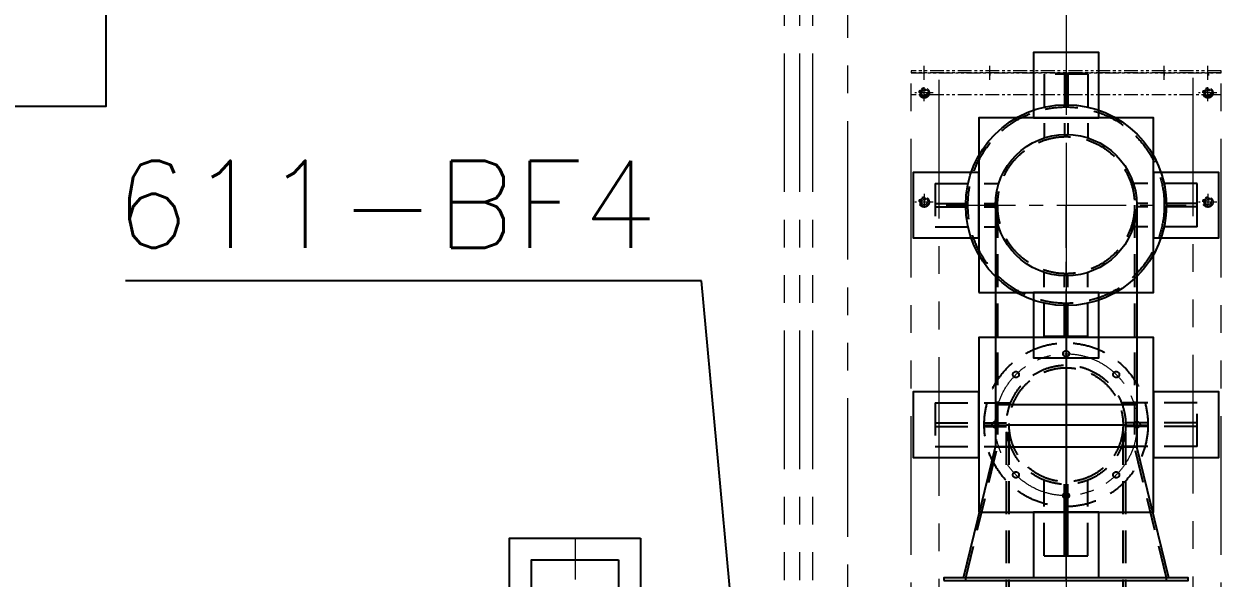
# Model space of a CAD drawing. Header units: millimetres. Extents: x -243837 to -5443, y 40 to 285140.
# Drawn here: x -145463 to -141349, y 20822 to 22726 of the extents above; entities that cross this region are included whole.
import ezdxf
from ezdxf.enums import TextEntityAlignment as Align

# ---------------------------------------------------------------- set-up
doc = ezdxf.new("R2010")
doc.units = ezdxf.units.MM
for name, pattern in [('CENTER', [50.8, 31.75, -6.35, 6.35, -6.35]), ('HIDDEN', [0.375, 0.25, -0.125]), ('PHANTOM', [63.5, 31.75, -6.35, 6.35, -6.35, 6.35, -6.35])]:
    doc.linetypes.add(name, pattern=pattern)
doc.layers.add('0-45-GRID MARKS', color=6, linetype='Continuous')
doc.layers.add('DWG', color=7, linetype='Continuous')
for name, color, linetype, lineweight in [('CEN', 1, 'CENTER', 9), ('PHANTAM', 21, 'PHANTOM', 0), ('R-OBJECT', 2, 'Continuous', 20)]:
    doc.layers.add(name, color=color, linetype=linetype, lineweight=lineweight)
doc.styles.add('KA', font='romans.shx', dxfattribs={"width": 0.7})
doc.styles.add('ROMANS_BIG', font='romans.shx', dxfattribs={"width": 0.85, "bigfont": 'bigfont.shx'})
doc.dimstyles.new('100', dxfattribs={"dimscale": 75, "dimtxt": 3, "dimasz": 2.5, "dimexe": 1, "dimexo": 1.5, "dimgap": 1.5, "dimtad": 1, "dimdec": 0, "dimdsep": 46, "dimtxsty": 'ROMANS_BIG', "dimcen": 4, "dimdle": 2, "dimclrd": 1, "dimclre": 1, "dimclrt": 4, "dimadec": 1, "dimazin": 2, "dimtfac": 1, "dimtdec": 0, "dimtmove": 0, "dimatfit": 2, "dimfxl": 1, "dimtfill": 1, "dimarcsym": 0})

# ---------------------------------------------------------------- blocks, each defined once
blk = doc.blocks.new('A$C007C4DB9')
at = {"layer": 'CEN', "color": 8, "ltscale": 3}
blk.add_line((688.2, 1923.6), (688.2, 8.6), dxfattribs=at)
at = {"layer": 'DWG', "color": 8, "ltscale": 0.5}
blk.add_lwpolyline([(838.2, 1923.6), (838.2, 1623.6), (538.2, 1623.6), (538.2, 1923.6)], close=True, dxfattribs=at)
at = {"layer": 'DWG', "ltscale": 0.5}
blk.add_lwpolyline([(788.2, 1873.6), (788.2, 1673.6), (588.2, 1673.6), (588.2, 1873.6)], close=True, dxfattribs=at)
blk = doc.blocks.new('A$C4B0E0C6E')
at = {"layer": 'PHANTAM', "color": 1, "ltscale": 10}
blk.add_line((1805, 7639, 9.7), (1805, 83.7, 9.6), dxfattribs=at)
at = {"layer": 'PHANTAM', "color": 8, "ltscale": 10}
for p, q in [((1160, 1303.1, 11.3), (1160, 7623, 16)), ((1195, 1303.1, 11.3), (1195, 7623, 16)), ((1225, 1303.1, 11.3), (1225, 7623, 16)), ((1305, 513.1, 176.2), (1305, 7623, 182.6)), ((1450, 2377.2, 8484.2), (1450, 4756, 6262.4)), ((1514, 1877.4, 3444.8), (1514, 4756, -2787.2)), ((2096, 1882.4, 3338.6), (2096, 4756, -2892.9)), ((2160, 2377.2, 6950.1), (2160, 4756, 4517.3))]:
    blk.add_line(p, q, dxfattribs=at)
at = {"layer": 'PHANTAM', "color": 8}
for p, q in [((1480, 4735, 4821.1), (1480, 4772, 4821.1)), ((1630, 4735, 4821.1), (1630, 4772, 4821.1)), ((1730, 4735, 4821.1), (1730, 4772, 4821.1)), ((1880, 4735, 4821.1), (1880, 4772, 4821.1)), ((2030, 4735, 4821.1), (2030, 4772, 4821.1)), ((2130, 4735, 4821.1), (2130, 4772, 4821.1)), ((2160, 4756, 4559.6), (1450, 4756, 4008.3)), ((2160, 4756, 4835.2), (1450, 4756, 4835.2)), ((1450, 4756, 4835.2), (1450, 4751, 4835.2)), ((2160, 4751, 4559.6), (1450, 4751, 4008.3)), ((1450, 4751, 4835.2), (2160, 4751, 4835.2)), ((1479, 4751, 4821.1), (1479, 4745, 4821.1)), ((1630, 4751, 4821.1), (1630, 4745, 4821.1)), ((1730, 4751, 4821.1), (1730, 4745, 4821.1)), ((1880, 4751, 4821.1), (1880, 4745, 4821.1)), ((2030, 4751, 4821.1), (2030, 4745, 4821.1)), ((2131, 4751, 4821.1), (2131, 4745, 4821.1)), ((2160, 4751, 4835.2), (2160, 4756, 4835.2)), ((1480, 4686.1, 4008.3), (1480, 4721.9, 4008.3)), ((2130, 4686.1, 4008.3), (2130, 4721.9, 4008.3)), ((2160, 4701, 4008.3), (1450, 4701, 4008.3)), ((1500.6, 4704.9, 4008.3), (1458.6, 4704.9, 4008.3)), ((1480, 4715.3, 4008.3), (1471, 4710.1, 4008.3)), ((1471, 4710.1, 4008.3), (1471, 4699.7, 4008.3)), ((1480, 4694.4, 4008.3), (1471, 4699.7, 4008.3)), ((1480, 4715.3, 4008.3), (1489, 4710.1, 4008.3)), ((1480, 4694.4, 4008.3), (1489, 4699.7, 4008.3)), ((1489, 4710.1, 4008.3), (1489, 4699.7, 4008.3)), ((2150.6, 4704.9, 4008.3), (2108.6, 4704.9, 4008.3)), ((2130, 4715.3, 4008.3), (2121, 4710.1, 4008.3)), ((2121, 4710.1, 4008.3), (2121, 4699.7, 4008.3)), ((2130, 4694.4, 4008.3), (2121, 4699.7, 4008.3)), ((2130, 4715.3, 4008.3), (2139, 4710.1, 4008.3)), ((2130, 4694.4, 4008.3), (2139, 4699.7, 4008.3)), ((2139, 4710.1, 4008.3), (2139, 4699.7, 4008.3)), ((1480, 4473.6, 4008.3), (1480, 4437.9, 4008.3)), ((2130, 4473.6, 4008.3), (2130, 4437.9, 4008.3)), ((1500.6, 4454.9, 4008.3), (1458.6, 4454.9, 4008.3)), ((1480, 4465.3, 4008.3), (1471, 4460.1, 4008.3)), ((1471, 4449.7, 4008.3), (1471, 4460.1, 4008.3)), ((1480, 4444.4, 4008.3), (1471, 4449.7, 4008.3)), ((1480, 4465.3, 4008.3), (1489, 4460.1, 4008.3)), ((1480, 4444.4, 4008.3), (1489, 4449.7, 4008.3)), ((1489, 4449.7, 4008.3), (1489, 4460.1, 4008.3)), ((2150.6, 4454.9, 4008.3), (2108.6, 4454.9, 4008.3)), ((2130, 4465.3, 4008.3), (2121, 4460.1, 4008.3)), ((2121, 4449.7, 4008.3), (2121, 4460.1, 4008.3)), ((2130, 4444.4, 4008.3), (2121, 4449.7, 4008.3)), ((2130, 4465.3, 4008.3), (2139, 4460.1, 4008.3)), ((2130, 4444.4, 4008.3), (2139, 4449.7, 4008.3)), ((2139, 4449.7, 4008.3), (2139, 4460.1, 4008.3))]:
    blk.add_line(p, q, dxfattribs=at)
for centre, radius in [((1480, 4704.9, 4008.3), 12), ((1480, 4704.9, 4008.3), 6), ((2130, 4704.9, 4008.3), 12), ((2130, 4704.9, 4008.3), 6), ((1480, 4454.9, 4008.3), 12), ((1480, 4454.9, 4008.3), 6), ((2130, 4454.9, 4008.3), 12), ((2130, 4454.9, 4008.3), 6)]:
    blk.add_circle(centre, radius, dxfattribs=at)
for centre in [(1480, 4704.9, 4008.3), (2130, 4704.9, 4008.3)]:
    blk.add_ellipse(centre, major_axis=(6.39, -6.39), ratio=1, dxfattribs=at)
at = {"layer": 'PHANTAM', "color": 8, "extrusion": (0, 0, -1)}
for centre in [(1480, 4454.9, 4008.3), (2130, 4454.9, 4008.3)]:
    blk.add_ellipse(centre, major_axis=(6.39, 6.39), ratio=1, dxfattribs=at)
blk = doc.blocks.new('A$C5135598A')
at = {"color": 8, "ltscale": 10}
blk.add_blockref('A$C4B0E0C6E', (377.3, 0, 0), dxfattribs=at)
blk = doc.blocks.new('*U1056')
at = {"color": 3, "linetype": 'HIDDEN', "ltscale": 300}
blk.add_circle((0, 0), 7, dxfattribs=at)
blk = doc.blocks.new('*U1057')
at = {"color": 0, "linetype": 'ByBlock', "lineweight": -2, "transparency": 16777216}
blk.add_blockref('*U1056', (-148225.3, -25126.6, 47.4), dxfattribs=at)
for p, rotation in [((-148340.2, -25174.2, 47.4), 45), ((-148110.4, -25174.2, 47.4), 315.0000000000001), ((-148387.8, -25289.1, 47.4), 90), ((-148062.8, -25289.1, 47.4), 270), ((-148340.2, -25404, 47.4), 134.9999999999999), ((-148110.4, -25404, 47.4), 225), ((-148225.3, -25451.6, 47.4), 180)]:
    blk.add_blockref('*U1056', p, dxfattribs=dict(at, rotation=rotation))
blk = doc.blocks.new('RL 44.734 NEW')
at = {"color": 3, "linetype": 'HIDDEN', "ltscale": 300}
for p, q in [((6829.7, 9684.2, 47.4), (6829.7, 9538.3, 47.4)), ((6929.7, 9684.2, 47.4), (6829.7, 9684.2, 47.4)), ((6875.7, 9684.2, 47.4), (6875.7, 9546.2, 47.4)), ((6883.7, 9684.2, 47.4), (6883.7, 9546.2, 47.4)), ((6929.7, 9684.2, 47.4), (6929.7, 9538.3, 47.4)), ((6579.7, 9434.2, 47.4), (6725.6, 9434.2, 47.4)), ((6579.7, 9434.2, 47.4), (6579.7, 9334.2, 47.4)), ((7179.7, 9434.2, 47.4), (7033.8, 9434.2, 47.4)), ((6579.7, 9388.2, 47.4), (6717.8, 9388.2, 47.4)), ((6579.7, 9380.2, 47.4), (6717.8, 9380.2, 47.4)), ((6722.7, 9384.2, 47.4), (6722.7, 8830.2, 47.4)), ((7036.7, 9384.2, 47.4), (7036.7, 8830.2, 47.4)), ((7179.7, 9388.2, 47.4), (7041.7, 9388.2, 47.4)), ((7179.7, 9380.2, 47.4), (7041.7, 9380.2, 47.4)), ((6579.7, 9334.2, 47.4), (6725.6, 9334.2, 47.4)), ((7179.7, 9334.2, 47.4), (7033.8, 9334.2, 47.4)), ((6829.7, 9084.2, 47.4), (6829.7, 9230.2, 47.4)), ((6875.7, 9084.2, 47.4), (6875.7, 9222.3, 47.4)), ((6883.7, 9084.2, 47.4), (6883.7, 9222.3, 47.4)), ((6929.7, 9084.2, 47.4), (6929.7, 9230.2, 47.4)), ((6579.7, 8931.2, 47.4), (6752.7, 8931.2, 47.4)), ((6579.7, 8931.2, 47.4), (6579.7, 8831.2, 47.4)), ((7179.7, 8931.2, 47.4), (7006.7, 8931.2, 47.4)), ((7179.7, 8831.2, 47.4), (7179.7, 8931.2, 47.4)), ((6579.7, 8885.2, 47.4), (6743.3, 8885.2, 47.4)), ((6579.7, 8877.2, 47.4), (6743.3, 8877.2, 47.4)), ((6743.2, 7664.2, 47.4), (6743.2, 8881.2, 47.4)), ((6749.2, 7664.2, 47.4), (6749.2, 8881.2, 47.4)), ((7010.2, 7664.2, 47.4), (7010.2, 8881.2, 47.4)), ((7179.7, 8885.2, 47.4), (7016.1, 8885.2, 47.4)), ((7179.7, 8877.2, 47.4), (7016.1, 8877.2, 47.4)), ((7016.2, 7664.2, 47.4), (7016.2, 8881.2, 47.4)), ((6579.7, 8831.2, 47.4), (6752.7, 8831.2, 47.4)), ((7179.7, 8831.2, 47.4), (7006.7, 8831.2, 47.4)), ((6649.7, 8530.2, 47.4), (6722.7, 8830.2, 47.4)), ((7109.7, 8530.2, 47.4), (7036.7, 8830.2, 47.4)), ((6829.7, 8581.2, 47.4), (6829.7, 8754.2, 47.4)), ((6929.7, 8581.2, 47.4), (6929.7, 8754.2, 47.4))]:
    blk.add_line(p, q, dxfattribs=at)
at = {"color": 3, "ltscale": 10}
for p, q in [((7179.7, 9334.2, 47.4), (7179.7, 9434.2, 47.4)), ((6829.7, 9084.2, 47.4), (6929.7, 9084.2, 47.4)), ((6875.7, 8581.2, 47.4), (6875.7, 8744.8, 47.4)), ((6883.7, 8581.2, 47.4), (6883.7, 8744.8, 47.4)), ((6829.7, 8581.2, 47.4), (6929.7, 8581.2, 47.4))]:
    blk.add_line(p, q, dxfattribs=at)
at = {"color": 7, "ltscale": 10}
for p, q in [((6717.7, 9384.2, 47.4), (6717.7, 8830.2, 47.4)), ((7041.7, 9384.2, 47.4), (7041.7, 8830.2, 47.4)), ((6717.7, 8927.2, 47.4), (7041.7, 8927.2, 47.4)), ((6644.7, 8530.2, 47.4), (6717.7, 8830.2, 47.4)), ((6717.7, 8830.2, 47.4), (7041.7, 8830.2, 47.4)), ((7114.7, 8530.2, 47.4), (7041.7, 8830.2, 47.4))]:
    blk.add_line(p, q, dxfattribs=at)
at = {"color": 8, "ltscale": 10}
for p, q in [((6879.7, 9081.2, 47.4), (6879.7, 8681.2, 47.4)), ((6743.2, 8881.2, 47.4), (7016.2, 8881.2, 47.4)), ((6649.7, 8524.2, 47.4), (6649.7, 8530.2, 47.4)), ((7109.7, 8524.2, 47.4), (7109.7, 8530.2, 47.4))]:
    blk.add_line(p, q, dxfattribs=at)
at = {"color": 8, "elevation": 47.4}
for points in [[(6804.7, 9584.2), (6954.7, 9584.2), (6954.7, 9734.2), (6804.7, 9734.2)], [(6679.7, 9309.2), (6679.7, 9459.2), (6529.7, 9459.2), (6529.7, 9309.2)], [(7079.7, 9459.2), (7079.7, 9309.2), (7229.7, 9309.2), (7229.7, 9459.2)], [(6954.7, 9184.2), (6804.7, 9184.2), (6804.7, 9034.2), (6954.7, 9034.2)], [(6679.7, 8806.2), (6679.7, 8956.2), (6529.7, 8956.2), (6529.7, 8806.2)], [(7079.7, 8956.2), (7079.7, 8806.2), (7229.7, 8806.2), (7229.7, 8956.2)], [(6954.7, 8681.2), (6804.7, 8681.2), (6804.7, 8531.2), (6954.7, 8531.2)]]:
    blk.add_lwpolyline(points, close=True, dxfattribs=at)
at = {"color": 7, "ltscale": 10, "elevation": 47.4}
blk.add_lwpolyline([(6599.7, 8524.2), (7159.7, 8524.2), (7159.7, 8530.2), (6599.7, 8530.2)], close=True, dxfattribs=at)
at = {"color": 7, "ltscale": 10}
for radius in [230, 162]:
    blk.add_circle((6879.7, 9384.2, 47.4), radius, dxfattribs=at)
at = {"color": 3, "linetype": 'HIDDEN', "ltscale": 300}
for centre, radius in [((6879.7, 9384.2, 47.4), 225), ((6879.7, 9384.2, 47.4), 157), ((6879.7, 8881.2, 47.4), 187.5), ((6879.7, 8881.2, 47.4), 136.5), ((6879.7, 8881.2, 47.4), 130.5)]:
    blk.add_circle(centre, radius, dxfattribs=at)
at = {"layer": '0-45-GRID MARKS', "elevation": 47.4}
blk.add_lwpolyline([(4079.7, 10210.2), (4679.7, 10210.2), (4679.7, 9610.2), (4079.7, 9610.2)], close=True, dxfattribs=at)
at = {"layer": 'CEN', "color": 1, "ltscale": 15}
blk.add_line((6879.7, 10289.2, 47.4), (6879.7, 5314.6, 20.7), dxfattribs=at)
at = {"layer": 'DWG', "color": 8, "ltscale": 0.5, "elevation": 47.4}
for points in [[(6679.7, 9184.2), (7079.7, 9184.2), (7079.7, 9584.2), (6679.7, 9584.2)], [(6679.7, 8681.2), (7079.7, 8681.2), (7079.7, 9081.2), (6679.7, 9081.2)]]:
    blk.add_lwpolyline(points, close=True, dxfattribs=at)
at = {"layer": 'R-OBJECT', "color": 1, "linetype": 'CENTER', "ltscale": 5}
for p, q in [((6604.7, 9384.2, 47.4), (7154.7, 9384.2, 47.4)), ((6879.7, 8524.2, 47.4), (6879.7, 9384.2, 47.4)), ((6692.2, 8881.2, 47.4), (7067.2, 8881.2, 47.4))]:
    blk.add_line(p, q, dxfattribs=at)
blk.add_circle((6879.7, 8881.2, 47.4), 162.5, dxfattribs=at)
at = {"color": 8, "ltscale": 10}
blk.add_blockref('A$C5135598A', (4697.4, 4936.3, 50.9), dxfattribs=at)
at = {"color": 8}
blk.add_blockref('*U1057', (155105, 34170.4), dxfattribs=at)
at = {"layer": 'R-OBJECT', "ltscale": 10}
blk.add_blockref('A$C007C4DB9', (5066.5, 6698.1, 47.4), dxfattribs=at)
at = {"color": 2, "style": 'KA'}
blk.add_text('611-BF4', height=200, dxfattribs=at).set_placement((4699.5, 9226.1, 20.7), align=Align.BOTTOM_LEFT)
blk.add_leader([(6134.8, 8228.6, 20.7), (6044.2, 9210.6, 20.7), (4724.7, 9210.6, 20.7)], dimstyle='100')

msp = doc.modelspace()

# ---------------------------------------------------------------- block references
at = {"color": 8, "ltscale": 10, "xscale": 1.5, "yscale": 1.5, "zscale": 1.5}
msp.add_blockref('RL 44.734 NEW', (-152201.53, 8027.4, -23.71), dxfattribs=at)

doc.saveas('drawing.dxf')
